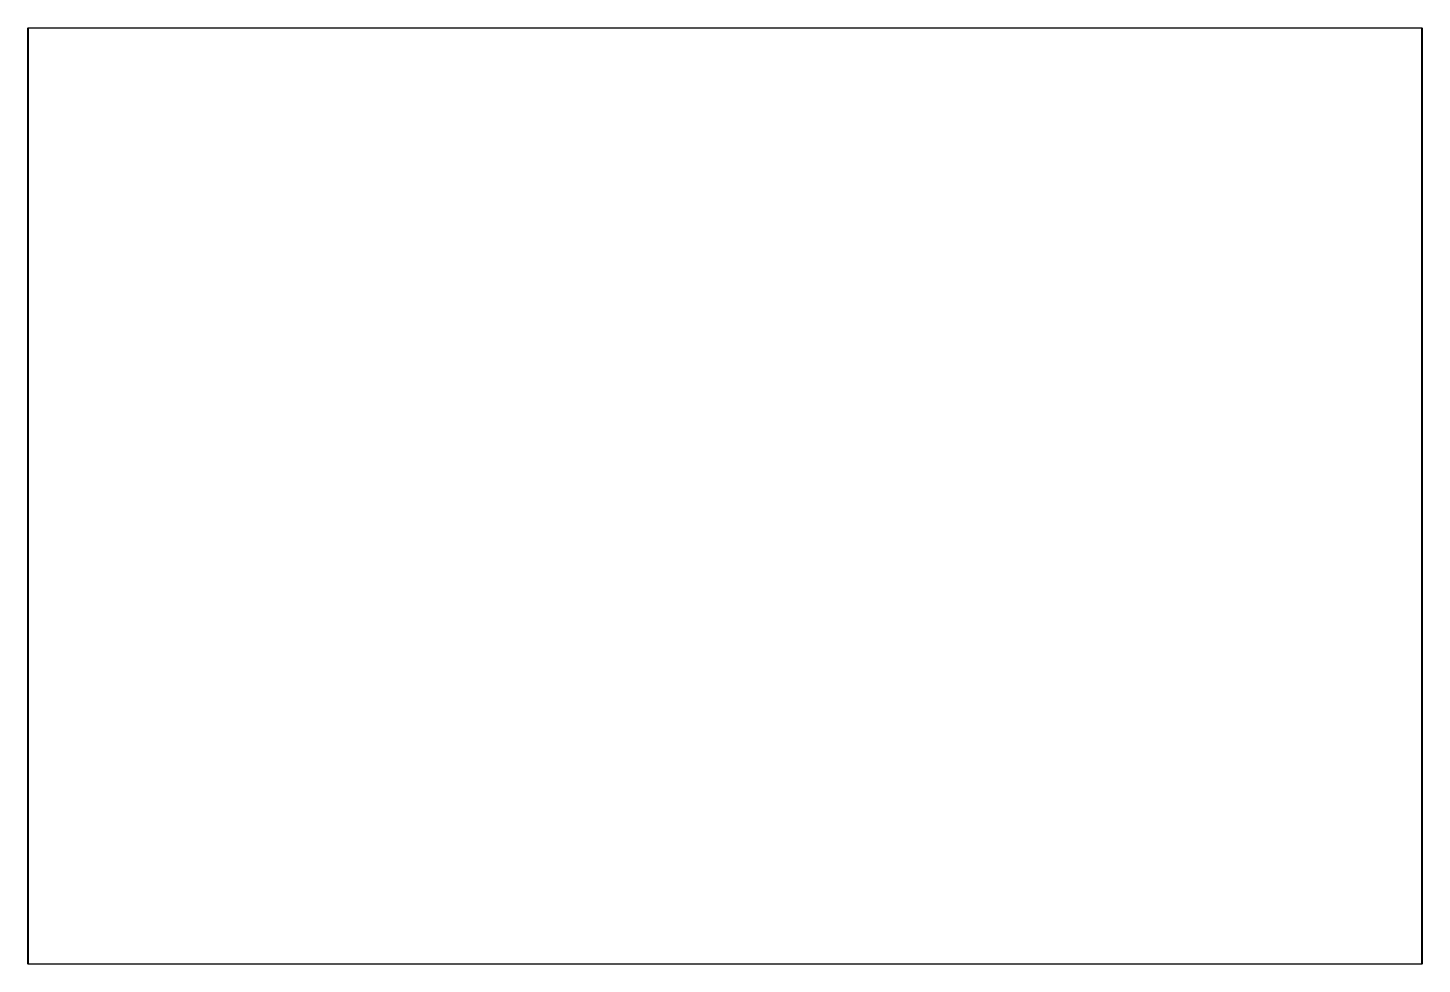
# Model space of a CAD drawing. Header units: millimetres. Extents: x 0 to 180, y 0 to 121.
import ezdxf

# ---------------------------------------------------------------- set-up
doc = ezdxf.new("R2010")
doc.units = ezdxf.units.MM
doc.layers.add('Edge.Cuts', color=254, linetype='CONTINUOUS', true_color=0xd0d2cd)

msp = doc.modelspace()

# ---------------------------------------------------------------- linework, layer by layer
at = {"layer": 'Edge.Cuts', "linetype": 'CONTINUOUS'}
for p, q in [((-0.025, 120.75), (-0.023097, 120.759567)), ((-0.025, 0), (-0.025, 120.75)), ((-0.023097, 120.759567), (-0.009567, 120.773097)), ((-0.009567, 120.773097), (0, 120.775)), ((0, 120.775), (180, 120.775)), ((0.025, 120.725), (0.025, 0.025)), ((179.975, 120.725), (0.025, 120.725)), ((179.975, 0.025), (179.975, 120.725)), ((180, 120.775), (180.009567, 120.773097)), ((180.009567, 120.773097), (180.023097, 120.759567)), ((180.023097, 120.759567), (180.025, 120.75)), ((180.025, 120.75), (180.025, 0)), ((-0.023097, -0.009567), (-0.025, 0)), ((0.025, 0.025), (179.975, 0.025)), ((180.025, 0), (180.023097, -0.009567)), ((-0.009567, -0.023097), (-0.023097, -0.009567)), ((0, -0.025), (-0.009567, -0.023097)), ((180, -0.025), (0, -0.025)), ((180.009567, -0.023097), (180, -0.025)), ((180.023097, -0.009567), (180.009567, -0.023097))]:
    msp.add_line(p, q, dxfattribs=at)

doc.saveas('drawing.dxf')
